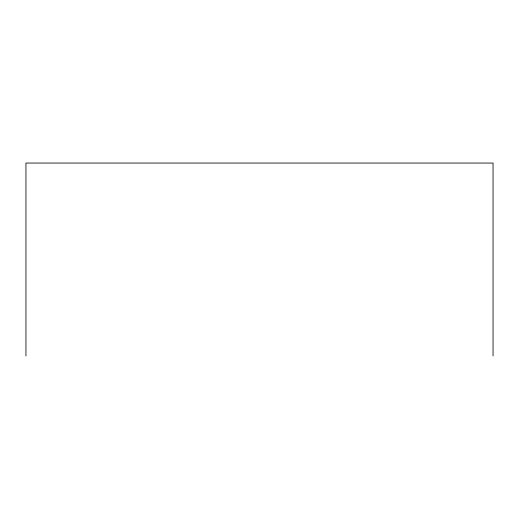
<?xml version="1.0" encoding="UTF-8"?>
<svg xmlns="http://www.w3.org/2000/svg" width="519" height="519" viewBox="0 0 519 519"><rect width="100%" height="100%" fill="white"/><g stroke="black" fill="none" stroke-linecap="round" stroke-linejoin="round"><path stroke-width="0.78" d="M493.05 355.95L493.05 163.05L25.95 163.05L25.95 355.95"/></g></svg>
